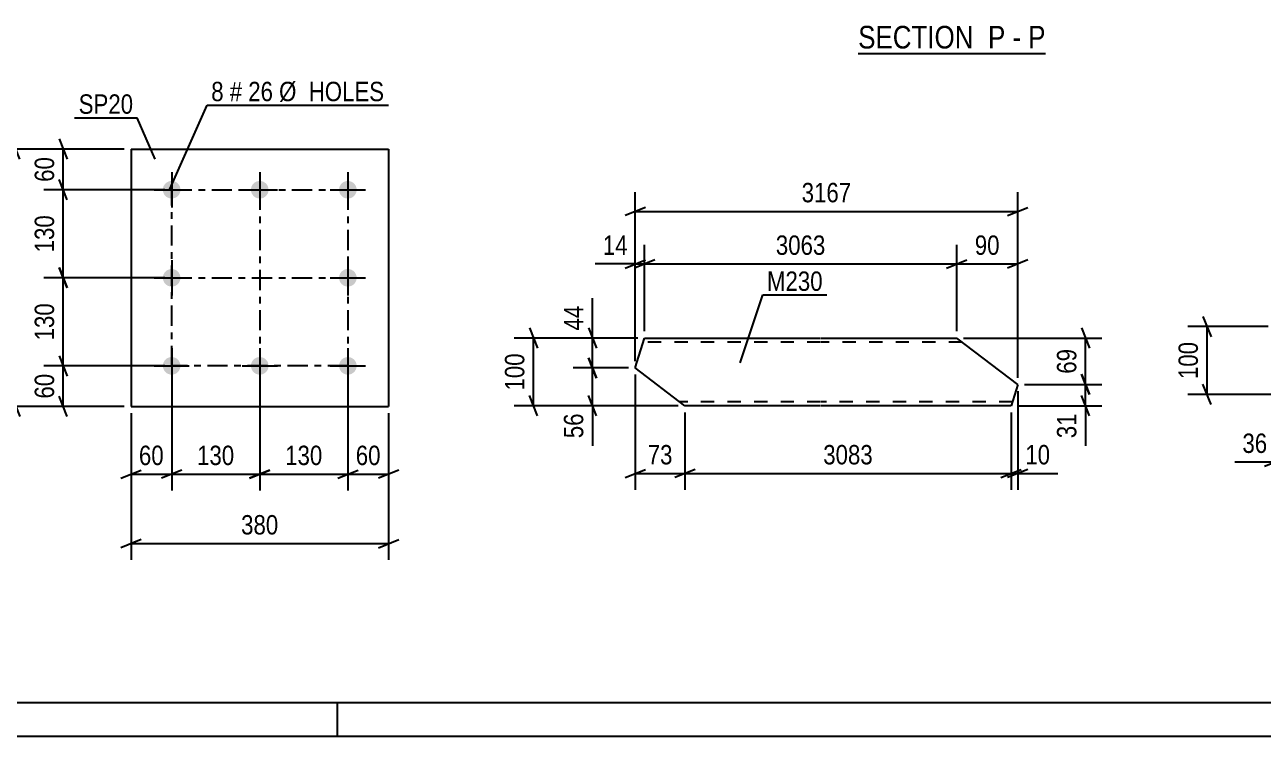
# Model space of a CAD drawing. Header units: millimetres. Extents: x 0 to 3251, y 0 to 594.
# Drawn here: x 164.9 to 347.6, y 0 to 105.1 of the extents above; entities that cross this region are included whole.
import ezdxf

# ---------------------------------------------------------------- set-up
doc = ezdxf.new("R2010")
doc.units = ezdxf.units.MM
doc.linetypes.add('DXK_LINE_DOT2', pattern=[3.9198, 1.9599, -1.9599])
doc.linetypes.add('DXK_LINE_DOT3', pattern=[5.9187, 2.979, -0.9799, 0.9799, -0.9799])
doc.styles.add('Arial Narrow', font='ARIALN.TTF', dxfattribs={"height": 0.2})

# ---------------------------------------------------------------- blocks, each defined once
blk = doc.blocks.new('Unknown-247352729-1137')
at = {"color": 5, "linetype": 'Continuous'}
for p, q in [((5, 5), (836, 5)), ((211, 0), (211, 5)), ((0, 0), (841, 0))]:
    blk.add_line(p, q, dxfattribs=at)
blk = doc.blocks.new('Unknown-247352729-16 - 36012')
at = {"color": 6, "linetype": 'Continuous'}
blk.add_line((287.85, 100.8), (315.5, 100.8), dxfattribs=at)
at = {"color": 0, "linetype": 'Continuous'}
for points in [[(305.96, 101.55), (305.96, 105.05), (287.85, 105.05), (287.85, 101.55)], [(309.57, 101.55), (309.57, 105.05), (307.01, 105.05), (307.01, 101.55)], [(311.89, 101.55), (311.89, 105.05), (310.62, 105.05), (310.62, 101.55)], [(315.5, 101.55), (315.5, 105.05), (312.94, 105.05), (312.94, 101.55)]]:
    blk.add_wipeout(points, dxfattribs=at)
at = {"color": 7, "linetype": 'Continuous', "style": 'Arial Narrow'}
for s, p in [('SECTION ', (287.85, 101.55)), ('P', (307.01, 101.55)), ('P', (312.94, 101.55)), ('-', (310.62, 101.55))]:
    blk.add_text(s, height=3.34, dxfattribs=at).set_placement(p)
blk = doc.blocks.new('Part-247352729-16033 - 16032')
at = {"color": 2, "linetype": 'Continuous'}
for p, q in [((254.95, 54.39), (256.32, 58.79)), ((256.32, 58.79), (282.29, 58.79)), ((282.39, 58.79), (302.39, 58.79)), ((311.39, 51.94), (302.39, 58.79)), ((262.29, 48.79), (254.95, 54.39)), ((311.39, 51.94), (310.4, 48.79)), ((282.29, 48.79), (262.29, 48.79)), ((310.4, 48.79), (282.39, 48.79))]:
    blk.add_line(p, q, dxfattribs=at)
at = {"color": 7, "linetype": 'DXK_LINE_DOT2'}
for p, q in [((282.29, 58.19), (256.13, 58.19)), ((303.18, 58.19), (282.39, 58.19)), ((282.29, 49.39), (261.5, 49.39)), ((310.59, 49.39), (282.39, 49.39))]:
    blk.add_line(p, q, dxfattribs=at)
blk = doc.blocks.new('Part-247352729-17608 - 17607')
at = {"color": 2, "linetype": 'Continuous'}
for p, q in [((180.54, 86.69), (180.54, 48.69)), ((180.54, 86.69), (218.54, 86.69)), ((218.54, 86.69), (218.54, 48.69)), ((180.54, 48.69), (218.54, 48.69))]:
    blk.add_line(p, q, dxfattribs=at)
blk = doc.blocks.new('Bolt-247352729-17609 - 17607')
at = {"linetype": 'Continuous'}
for points in [[(186.54, 81.99, -1), (186.54, 79.39, -1)], [(199.54, 81.99, -1), (199.54, 79.39, -1)], [(212.54, 81.99, -1), (212.54, 79.39, -1)], [(186.54, 68.99, -1), (186.54, 66.39, -1)], [(212.54, 68.99, -1), (212.54, 66.39, -1)], [(186.54, 55.99, -1), (186.54, 53.39, -1)], [(199.54, 55.99, -1), (199.54, 53.39, -1)], [(212.54, 55.99, -1), (212.54, 53.39, -1)]]:
    blk.add_hatch(color=1, dxfattribs=at).paths.add_polyline_path(points)
at = {"color": 1, "linetype": 'Continuous'}
for p, q in [((186.54, 83.29), (186.54, 78.09)), ((199.54, 83.29), (199.54, 78.09)), ((212.54, 83.29), (212.54, 78.09)), ((183.94, 80.69), (189.14, 80.69)), ((196.94, 80.69), (202.14, 80.69)), ((209.94, 80.69), (215.14, 80.69)), ((186.54, 70.29), (186.54, 65.09)), ((212.54, 70.29), (212.54, 65.09)), ((183.94, 67.69), (189.14, 67.69)), ((209.94, 67.69), (215.14, 67.69)), ((186.54, 57.29), (186.54, 52.09)), ((199.54, 57.29), (199.54, 52.09)), ((212.54, 57.29), (212.54, 52.09)), ((183.94, 54.69), (189.14, 54.69)), ((196.94, 54.69), (202.14, 54.69)), ((209.94, 54.69), (215.14, 54.69))]:
    blk.add_line(p, q, dxfattribs=at)
blk = doc.blocks.new('Rectangle-247352729-17743 - 17607')
at = {"color": 1, "linetype": 'DXK_LINE_DOT3'}
blk.add_lwpolyline([(186.54, 80.69), (212.54, 80.69), (212.54, 54.69), (186.54, 54.69), (186.54, 80.69)], close=True, dxfattribs=at)
blk = doc.blocks.new('Line-247352729-17753 - 17607')
at = {"color": 1, "linetype": 'DXK_LINE_DOT3'}
blk.add_line((199.54, 80.69), (199.54, 54.69), dxfattribs=at)
blk = doc.blocks.new('Line-247352729-17760 - 17607')
at = {"color": 1, "linetype": 'DXK_LINE_DOT3'}
blk.add_line((186.54, 67.69), (212.54, 67.69), dxfattribs=at)
blk = doc.blocks.new('StraightDimension-247352729-16602 - 16016')
at = {"color": 7, "linetype": 'Continuous'}
for p, q in [((349.33, 59.48), (349.33, 38.08)), ((352.97, 49.48), (352.97, 38.08)), ((347.83, 39.88), (350.83, 41.08)), ((349.33, 40.48), (352.97, 40.48)), ((354.47, 41.08), (351.47, 39.88))]:
    blk.add_line(p, q, dxfattribs=at)
at = {"color": 0}
blk.add_wipeout([(348.81, 41.23), (348.81, 45.43), (343.95, 45.43), (343.95, 41.23)], dxfattribs=at)
at = {"color": 7, "linetype": 'Continuous'}
blk.add_line((349.33, 40.48), (343.43, 40.48), dxfattribs=at)
blk.add_line((349.33, 40.48), (343.43, 40.48), dxfattribs=at)
at = {"color": 3, "style": 'Arial Narrow'}
blk.add_text('36', height=2.863, dxfattribs=at).set_placement((344.55, 41.83))
blk = doc.blocks.new('StraightDimension-247352729-16131 - 16016')
at = {"color": 7, "linetype": 'Continuous'}
for p, q in [((348.33, 60.48), (336.48, 60.48)), ((338.73, 61.98), (339.93, 58.98)), ((339.33, 50.48), (339.33, 60.48)), ((339.93, 48.98), (338.73, 51.98)), ((351.97, 50.48), (336.48, 50.48))]:
    blk.add_line(p, q, dxfattribs=at)
at = {"color": 0}
blk.add_wipeout([(338.58, 58.82), (334.38, 58.82), (334.38, 52.14), (338.58, 52.14)], dxfattribs=at)
at = {"color": 3, "style": 'Arial Narrow'}
blk.add_text('100', height=2.863, rotation=90.0002, dxfattribs=at).set_placement((337.98, 52.74))
blk = doc.blocks.new('StraightDimension-247352729-16579 - 16032')
at = {"color": 7, "linetype": 'Continuous'}
for p, q in [((302.39, 59.79), (302.39, 72.58)), ((311.39, 52.94), (311.39, 72.58)), ((300.89, 69.13), (303.89, 70.33)), ((302.39, 69.73), (311.39, 69.73)), ((312.89, 70.33), (309.89, 69.13))]:
    blk.add_line(p, q, dxfattribs=at)
at = {"color": 0}
blk.add_wipeout([(309.32, 70.48), (309.32, 74.68), (304.46, 74.68), (304.46, 70.48)], dxfattribs=at)
at = {"color": 3, "style": 'Arial Narrow'}
blk.add_text('90', height=2.863, dxfattribs=at).set_placement((305.06, 71.08))
blk = doc.blocks.new('StraightDimension-247352729-16586 - 16032')
at = {"color": 7, "linetype": 'Continuous'}
for p, q in [((311.39, 50.94), (311.39, 36.39)), ((310.4, 47.79), (310.4, 36.39)), ((308.9, 38.19), (311.9, 39.39)), ((312.89, 39.39), (309.89, 38.19)), ((310.4, 38.79), (311.39, 38.79))]:
    blk.add_line(p, q, dxfattribs=at)
at = {"color": 0}
blk.add_wipeout([(316.77, 39.54), (316.77, 43.74), (311.91, 43.74), (311.91, 39.54)], dxfattribs=at)
at = {"color": 7, "linetype": 'Continuous'}
blk.add_line((311.39, 38.79), (317.29, 38.79), dxfattribs=at)
blk.add_line((311.39, 38.79), (317.29, 38.79), dxfattribs=at)
at = {"color": 3, "style": 'Arial Narrow'}
blk.add_text('10', height=2.863, dxfattribs=at).set_placement((312.51, 40.14))
blk = doc.blocks.new('StraightDimension-247352729-16173 - 16032')
at = {"color": 7, "linetype": 'Continuous'}
for p, q in [((254.95, 55.39), (254.95, 80.34)), ((311.39, 52.94), (311.39, 80.34)), ((256.45, 78.09), (253.45, 76.89)), ((254.95, 77.49), (311.39, 77.49)), ((309.89, 76.89), (312.89, 78.09))]:
    blk.add_line(p, q, dxfattribs=at)
at = {"color": 0}
blk.add_wipeout([(287.42, 78.24), (287.42, 82.44), (278.91, 82.44), (278.91, 78.24)], dxfattribs=at)
at = {"color": 3, "style": 'Arial Narrow'}
blk.add_text('3167', height=2.863, dxfattribs=at).set_placement((279.51, 78.84))
blk = doc.blocks.new('StraightDimension-247352729-16165 - 16032')
at = {"color": 7, "linetype": 'Continuous'}
for p, q in [((255.32, 58.79), (245.78, 58.79)), ((248.03, 60.29), (249.23, 57.29)), ((248.63, 54.39), (248.63, 58.79)), ((249.23, 52.89), (248.03, 55.89)), ((253.95, 54.39), (245.78, 54.39))]:
    blk.add_line(p, q, dxfattribs=at)
at = {"color": 0}
blk.add_wipeout([(247.88, 64.17), (243.68, 64.17), (243.68, 59.31), (247.88, 59.31)], dxfattribs=at)
at = {"color": 7, "linetype": 'Continuous'}
blk.add_line((248.63, 58.79), (248.63, 64.7), dxfattribs=at)
blk.add_line((248.63, 58.79), (248.63, 64.7), dxfattribs=at)
at = {"color": 3, "style": 'Arial Narrow'}
blk.add_text('44', height=2.863, rotation=90.0002, dxfattribs=at).set_placement((247.28, 59.91))
blk = doc.blocks.new('StraightDimension-247352729-16157 - 16032')
at = {"color": 7, "linetype": 'Continuous'}
for p, q in [((303.39, 58.79), (323.79, 58.79)), ((320.79, 60.29), (321.99, 57.29)), ((321.39, 51.94), (321.39, 58.79)), ((321.99, 50.44), (320.79, 53.44)), ((312.39, 51.94), (323.79, 51.94))]:
    blk.add_line(p, q, dxfattribs=at)
at = {"color": 0}
blk.add_wipeout([(320.64, 57.79), (316.44, 57.79), (316.44, 52.93), (320.64, 52.93)], dxfattribs=at)
at = {"color": 3, "style": 'Arial Narrow'}
blk.add_text('69', height=2.863, rotation=90.0002, dxfattribs=at).set_placement((320.04, 53.53))
blk = doc.blocks.new('StraightDimension-247352729-16166 - 16032')
at = {"color": 7, "linetype": 'Continuous'}
for p, q in [((248.03, 55.89), (249.23, 52.89)), ((253.95, 54.39), (245.78, 54.39)), ((248.63, 48.79), (248.63, 54.39)), ((249.23, 47.29), (248.03, 50.29)), ((261.29, 48.79), (245.78, 48.79))]:
    blk.add_line(p, q, dxfattribs=at)
at = {"color": 0}
blk.add_wipeout([(247.88, 48.26), (243.68, 48.26), (243.68, 43.41), (247.88, 43.41)], dxfattribs=at)
at = {"color": 7, "linetype": 'Continuous'}
blk.add_line((248.63, 48.79), (248.63, 42.88), dxfattribs=at)
blk.add_line((248.63, 48.79), (248.63, 42.88), dxfattribs=at)
at = {"color": 3, "style": 'Arial Narrow'}
blk.add_text('56', height=2.863, rotation=90.0002, dxfattribs=at).set_placement((247.28, 44.01))
blk = doc.blocks.new('StraightDimension-247352729-16158 - 16032')
at = {"color": 7, "linetype": 'Continuous'}
for p, q in [((320.79, 53.44), (321.99, 50.44)), ((312.39, 51.94), (323.79, 51.94)), ((321.39, 48.79), (321.39, 51.94)), ((321.99, 47.29), (320.79, 50.29)), ((311.4, 48.79), (323.79, 48.79))]:
    blk.add_line(p, q, dxfattribs=at)
at = {"color": 0}
blk.add_wipeout([(320.64, 48.26), (316.44, 48.26), (316.44, 43.41), (320.64, 43.41)], dxfattribs=at)
at = {"color": 7, "linetype": 'Continuous'}
blk.add_line((321.39, 48.79), (321.39, 42.88), dxfattribs=at)
blk.add_line((321.39, 48.79), (321.39, 42.88), dxfattribs=at)
at = {"color": 3, "style": 'Arial Narrow'}
blk.add_text('31', height=2.863, rotation=90.0002, dxfattribs=at).set_placement((320.04, 44.01))
blk = doc.blocks.new('StraightDimension-247352729-16580 - 16032')
at = {"color": 7, "linetype": 'Continuous'}
for p, q in [((256.32, 59.79), (256.32, 72.58)), ((302.39, 59.79), (302.39, 72.58)), ((257.82, 70.33), (254.82, 69.13)), ((256.32, 69.73), (302.39, 69.73)), ((300.89, 69.13), (303.89, 70.33))]:
    blk.add_line(p, q, dxfattribs=at)
at = {"color": 0}
blk.add_wipeout([(283.61, 70.48), (283.61, 74.68), (275.1, 74.68), (275.1, 70.48)], dxfattribs=at)
at = {"color": 3, "style": 'Arial Narrow'}
blk.add_text('3063', height=2.863, dxfattribs=at).set_placement((275.7, 71.08))
blk = doc.blocks.new('StraightDimension-247352729-16581 - 16032')
at = {"color": 7, "linetype": 'Continuous'}
for p, q in [((254.95, 55.39), (254.95, 72.58)), ((256.32, 59.79), (256.32, 72.58)), ((253.45, 69.13), (256.45, 70.33)), ((257.82, 70.33), (254.82, 69.13)), ((254.95, 69.73), (256.32, 69.73))]:
    blk.add_line(p, q, dxfattribs=at)
at = {"color": 0}
blk.add_wipeout([(254.42, 70.48), (254.42, 74.68), (249.57, 74.68), (249.57, 70.48)], dxfattribs=at)
at = {"color": 7, "linetype": 'Continuous'}
blk.add_line((254.95, 69.73), (249.04, 69.73), dxfattribs=at)
blk.add_line((254.95, 69.73), (249.04, 69.73), dxfattribs=at)
at = {"color": 3, "style": 'Arial Narrow'}
blk.add_text('14', height=2.863, dxfattribs=at).set_placement((250.17, 71.08))
blk = doc.blocks.new('StraightDimension-247352729-16587 - 16032')
at = {"color": 7, "linetype": 'Continuous'}
for p, q in [((262.29, 47.79), (262.29, 36.39)), ((310.4, 47.79), (310.4, 36.39)), ((263.79, 39.39), (260.79, 38.19)), ((262.29, 38.79), (310.4, 38.79)), ((308.9, 38.19), (311.9, 39.39))]:
    blk.add_line(p, q, dxfattribs=at)
at = {"color": 0}
blk.add_wipeout([(290.6, 39.54), (290.6, 43.74), (282.09, 43.74), (282.09, 39.54)], dxfattribs=at)
at = {"color": 3, "style": 'Arial Narrow'}
blk.add_text('3083', height=2.863, dxfattribs=at).set_placement((282.69, 40.14))
blk = doc.blocks.new('StraightDimension-247352729-16588 - 16032')
at = {"color": 7, "linetype": 'Continuous'}
for p, q in [((254.95, 53.39), (254.95, 36.39)), ((262.29, 47.79), (262.29, 36.39)), ((253.45, 38.19), (256.45, 39.39)), ((254.95, 38.79), (262.29, 38.79)), ((263.79, 39.39), (260.79, 38.19))]:
    blk.add_line(p, q, dxfattribs=at)
at = {"color": 0}
blk.add_wipeout([(261.05, 39.54), (261.05, 43.74), (256.19, 43.74), (256.19, 39.54)], dxfattribs=at)
at = {"color": 3, "style": 'Arial Narrow'}
blk.add_text('73', height=2.863, dxfattribs=at).set_placement((256.79, 40.14))
blk = doc.blocks.new('StraightDimension-247352729-37223 - 16032')
at = {"color": 7, "linetype": 'Continuous'}
for p, q in [((255.32, 58.79), (237.08, 58.79)), ((239.33, 60.29), (240.53, 57.29)), ((239.93, 48.79), (239.93, 58.79)), ((240.53, 47.29), (239.33, 50.29)), ((261.29, 48.79), (237.08, 48.79))]:
    blk.add_line(p, q, dxfattribs=at)
at = {"color": 0}
blk.add_wipeout([(239.18, 57.13), (234.98, 57.13), (234.98, 50.45), (239.18, 50.45)], dxfattribs=at)
at = {"color": 3, "style": 'Arial Narrow'}
blk.add_text('100', height=2.863, rotation=90.0002, dxfattribs=at).set_placement((238.58, 51.05))
blk = doc.blocks.new('StraightDimension-247352729-17633 - 17607')
at = {"color": 7, "linetype": 'Continuous'}
for p, q in [((169.94, 88.19), (171.14, 85.19)), ((179.54, 86.69), (167.69, 86.69)), ((170.54, 80.69), (170.54, 86.69)), ((185.54, 80.69), (167.69, 80.69)), ((171.14, 79.19), (169.94, 82.19))]:
    blk.add_line(p, q, dxfattribs=at)
at = {"color": 0}
blk.add_wipeout([(169.79, 86.12), (165.59, 86.12), (165.59, 81.26), (169.79, 81.26)], dxfattribs=at)
at = {"color": 3, "style": 'Arial Narrow'}
blk.add_text('60', height=2.863, rotation=90.0002, dxfattribs=at).set_placement((169.19, 81.86))
blk = doc.blocks.new('StraightDimension-247352729-17634 - 17607')
at = {"color": 7, "linetype": 'Continuous'}
for p, q in [((185.54, 80.69), (167.69, 80.69)), ((171.14, 79.19), (169.94, 82.19)), ((170.54, 67.69), (170.54, 80.69)), ((185.54, 67.69), (167.69, 67.69)), ((169.94, 69.19), (171.14, 66.19))]:
    blk.add_line(p, q, dxfattribs=at)
at = {"color": 0}
blk.add_wipeout([(169.79, 77.53), (165.59, 77.53), (165.59, 70.85), (169.79, 70.85)], dxfattribs=at)
at = {"color": 3, "style": 'Arial Narrow'}
blk.add_text('130', height=2.863, rotation=90.0002, dxfattribs=at).set_placement((169.19, 71.45))
blk = doc.blocks.new('StraightDimension-247352729-17635 - 17607')
at = {"color": 7, "linetype": 'Continuous'}
for p, q in [((185.54, 67.69), (167.69, 67.69)), ((171.14, 66.19), (169.94, 69.19)), ((170.54, 54.69), (170.54, 67.69)), ((169.94, 56.19), (171.14, 53.19)), ((185.54, 54.69), (167.69, 54.69))]:
    blk.add_line(p, q, dxfattribs=at)
at = {"color": 0}
blk.add_wipeout([(169.79, 64.53), (165.59, 64.53), (165.59, 57.85), (169.79, 57.85)], dxfattribs=at)
at = {"color": 3, "style": 'Arial Narrow'}
blk.add_text('130', height=2.863, rotation=90.0002, dxfattribs=at).set_placement((169.19, 58.45))
blk = doc.blocks.new('StraightDimension-247352729-17636 - 17607')
at = {"color": 7, "linetype": 'Continuous'}
for p, q in [((169.94, 56.19), (171.14, 53.19)), ((185.54, 54.69), (167.69, 54.69)), ((170.54, 48.69), (170.54, 54.69)), ((171.14, 47.19), (169.94, 50.19)), ((179.54, 48.69), (167.69, 48.69))]:
    blk.add_line(p, q, dxfattribs=at)
at = {"color": 0}
blk.add_wipeout([(169.79, 54.12), (165.59, 54.12), (165.59, 49.26), (169.79, 49.26)], dxfattribs=at)
at = {"color": 3, "style": 'Arial Narrow'}
blk.add_text('60', height=2.863, rotation=90.0002, dxfattribs=at).set_placement((169.19, 49.86))
blk = doc.blocks.new('StraightDimension-247352729-17649 - 17607')
at = {"color": 7, "linetype": 'Continuous'}
for p, q in [((164.14, 85.19), (162.94, 88.19)), ((179.54, 86.69), (160.69, 86.69)), ((163.54, 48.69), (163.54, 86.69)), ((162.94, 50.19), (164.14, 47.19)), ((179.54, 48.69), (160.69, 48.69))]:
    blk.add_line(p, q, dxfattribs=at)
at = {"color": 0}
blk.add_wipeout([(162.79, 71.03), (158.59, 71.03), (158.59, 64.35), (162.79, 64.35)], dxfattribs=at)
at = {"color": 3, "style": 'Arial Narrow'}
blk.add_text('380', height=2.863, rotation=90.0002, dxfattribs=at).set_placement((162.19, 64.95))
blk = doc.blocks.new('StraightDimension-247352729-17653 - 17607')
at = {"color": 7, "linetype": 'Continuous'}
for p, q in [((212.54, 53.69), (212.54, 36.29)), ((218.54, 47.69), (218.54, 36.29)), ((211.04, 38.09), (214.04, 39.29)), ((212.54, 38.69), (218.54, 38.69)), ((220.04, 39.29), (217.04, 38.09))]:
    blk.add_line(p, q, dxfattribs=at)
at = {"color": 0}
blk.add_wipeout([(217.96, 39.44), (217.96, 43.64), (213.11, 43.64), (213.11, 39.44)], dxfattribs=at)
at = {"color": 3, "style": 'Arial Narrow'}
blk.add_text('60', height=2.863, dxfattribs=at).set_placement((213.71, 40.04))
blk = doc.blocks.new('StraightDimension-247352729-17654 - 17607')
at = {"color": 7, "linetype": 'Continuous'}
for p, q in [((199.54, 53.69), (199.54, 36.29)), ((212.54, 53.69), (212.54, 36.29)), ((201.04, 39.29), (198.04, 38.09)), ((199.54, 38.69), (212.54, 38.69)), ((211.04, 38.09), (214.04, 39.29))]:
    blk.add_line(p, q, dxfattribs=at)
at = {"color": 0}
blk.add_wipeout([(209.38, 39.44), (209.38, 43.64), (202.69, 43.64), (202.69, 39.44)], dxfattribs=at)
at = {"color": 3, "style": 'Arial Narrow'}
blk.add_text('130', height=2.863, dxfattribs=at).set_placement((203.29, 40.04))
blk = doc.blocks.new('StraightDimension-247352729-17655 - 17607')
at = {"color": 7, "linetype": 'Continuous'}
for p, q in [((186.54, 53.69), (186.54, 36.29)), ((199.54, 53.69), (199.54, 36.29)), ((188.04, 39.29), (185.04, 38.09)), ((186.54, 38.69), (199.54, 38.69)), ((198.04, 38.09), (201.04, 39.29))]:
    blk.add_line(p, q, dxfattribs=at)
at = {"color": 0}
blk.add_wipeout([(196.38, 39.44), (196.38, 43.64), (189.69, 43.64), (189.69, 39.44)], dxfattribs=at)
at = {"color": 3, "style": 'Arial Narrow'}
blk.add_text('130', height=2.863, dxfattribs=at).set_placement((190.29, 40.04))
blk = doc.blocks.new('StraightDimension-247352729-17656 - 17607')
at = {"color": 7, "linetype": 'Continuous'}
for p, q in [((186.54, 53.69), (186.54, 36.29)), ((180.54, 47.69), (180.54, 36.29)), ((179.04, 38.09), (182.04, 39.29)), ((180.54, 38.69), (186.54, 38.69)), ((188.04, 39.29), (185.04, 38.09))]:
    blk.add_line(p, q, dxfattribs=at)
at = {"color": 0}
blk.add_wipeout([(185.96, 39.44), (185.96, 43.64), (181.11, 43.64), (181.11, 39.44)], dxfattribs=at)
at = {"color": 3, "style": 'Arial Narrow'}
blk.add_text('60', height=2.863, dxfattribs=at).set_placement((181.71, 40.04))
blk = doc.blocks.new('StraightDimension-247352729-17669 - 17607')
at = {"color": 7, "linetype": 'Continuous'}
for p, q in [((180.54, 47.69), (180.54, 26.04)), ((218.54, 47.69), (218.54, 26.04)), ((182.04, 29.04), (179.04, 27.84)), ((180.54, 28.44), (218.54, 28.44)), ((217.04, 27.84), (220.04, 29.04))]:
    blk.add_line(p, q, dxfattribs=at)
at = {"color": 0}
blk.add_wipeout([(202.88, 29.19), (202.88, 33.39), (196.19, 33.39), (196.19, 29.19)], dxfattribs=at)
at = {"color": 3, "style": 'Arial Narrow'}
blk.add_text('380', height=2.863, dxfattribs=at).set_placement((196.79, 29.79))
blk = doc.blocks.new('Mark-247352729-16179 - 16032')
at = {"color": 0}
blk.add_wipeout([(282.62, 65.76), (282.62, 68.76), (274.39, 68.76), (274.39, 65.76)], dxfattribs=at)
blk.add_wipeout([(282.62, 65.76), (282.62, 68.76), (274.39, 68.76), (274.39, 65.76)], dxfattribs=at)
at = {"color": 30, "linetype": 'Continuous'}
for p, q in [((270.43, 55.13), (273.79, 65.16)), ((273.79, 65.16), (283.22, 65.16))]:
    blk.add_line(p, q, dxfattribs=at)
at = {"color": 3, "style": 'Arial Narrow'}
blk.add_text('M230', height=2.863, dxfattribs=at).set_placement((274.39, 65.76))
blk = doc.blocks.new('Mark-247352729-17672 - 17607')
at = {"color": 0}
blk.add_wipeout([(180.86, 91.91), (180.86, 94.91), (172.82, 94.91), (172.82, 91.91)], dxfattribs=at)
blk.add_wipeout([(180.86, 91.91), (180.86, 94.91), (172.82, 94.91), (172.82, 91.91)], dxfattribs=at)
at = {"color": 30, "linetype": 'Continuous'}
for p in [(172.22, 91.31), (184.09, 85.2)]:
    blk.add_line(p, (181.46, 91.31), dxfattribs=at)
at = {"color": 3, "style": 'Arial Narrow'}
blk.add_text('SP20', height=2.863, dxfattribs=at).set_placement((172.82, 91.91))
blk = doc.blocks.new('Mark-247352729-17771 - 17607')
at = {"color": 0}
blk.add_wipeout([(194.21, 93.77), (194.21, 96.77), (192.38, 96.77), (192.38, 93.77)], dxfattribs=at)
blk.add_wipeout([(194.21, 93.77), (194.21, 96.77), (192.38, 96.77), (192.38, 93.77)], dxfattribs=at)
at = {"color": 7, "linetype": 'Continuous'}
blk.add_line((186.26, 80.8), (191.78, 93.17), dxfattribs=at)
at = {"color": 3, "style": 'Arial Narrow'}
blk.add_text('8', height=2.86, dxfattribs=at).set_placement((192.38, 93.77))
at = {"color": 0}
blk.add_wipeout([(196.94, 93.77), (196.94, 96.77), (195.11, 96.77), (195.11, 93.77)], dxfattribs=at)
blk.add_wipeout([(196.94, 93.77), (196.94, 96.77), (195.11, 96.77), (195.11, 93.77)], dxfattribs=at)
at = {"color": 3, "style": 'Arial Narrow'}
blk.add_text('#', height=2.86, dxfattribs=at).set_placement((195.11, 93.77))
at = {"color": 0}
blk.add_wipeout([(201.49, 93.77), (201.49, 96.77), (197.84, 96.77), (197.84, 93.77)], dxfattribs=at)
blk.add_wipeout([(201.49, 93.77), (201.49, 96.77), (197.84, 96.77), (197.84, 93.77)], dxfattribs=at)
at = {"color": 3, "style": 'Arial Narrow'}
blk.add_text('26', height=2.863, dxfattribs=at).set_placement((197.84, 93.77))
at = {"color": 0}
blk.add_wipeout([(217.92, 93.77), (217.92, 96.77), (202.39, 96.77), (202.39, 93.77)], dxfattribs=at)
blk.add_wipeout([(217.92, 93.77), (217.92, 96.77), (202.39, 96.77), (202.39, 93.77)], dxfattribs=at)
at = {"color": 7, "linetype": 'Continuous'}
blk.add_line((191.78, 93.17), (218.52, 93.17), dxfattribs=at)
at = {"color": 3, "style": 'Arial Narrow'}
blk.add_text('Ø  HOLES', height=2.863, dxfattribs=at).set_placement((202.39, 93.77))

msp = doc.modelspace()

# ---------------------------------------------------------------- block references
for name in ['Unknown-247352729-1137', 'Part-247352729-17608 - 17607', 'Bolt-247352729-17609 - 17607', 'Rectangle-247352729-17743 - 17607', 'Line-247352729-17753 - 17607', 'Line-247352729-17760 - 17607', 'Part-247352729-16033 - 16032']:
    msp.add_blockref(name, (0, 0))

# ---------------------------------------------------------------- next in the draw order: block references
for name in ['Unknown-247352729-16 - 36012', 'StraightDimension-247352729-17633 - 17607', 'StraightDimension-247352729-16579 - 16032', 'StraightDimension-247352729-16602 - 16016', 'StraightDimension-247352729-17653 - 17607', 'StraightDimension-247352729-16586 - 16032']:
    msp.add_blockref(name, (0, 0))

# ---------------------------------------------------------------- next in the draw order: block references
for name in ['StraightDimension-247352729-16173 - 16032', 'StraightDimension-247352729-17634 - 17607', 'StraightDimension-247352729-16131 - 16016', 'StraightDimension-247352729-17654 - 17607']:
    msp.add_blockref(name, (0, 0))

# ---------------------------------------------------------------- next in the draw order: block references
for name in ['Mark-247352729-17771 - 17607', 'StraightDimension-247352729-17635 - 17607', 'StraightDimension-247352729-16165 - 16032', 'StraightDimension-247352729-16157 - 16032']:
    msp.add_blockref(name, (0, 0))

# ---------------------------------------------------------------- next in the draw order: block references
for name in ['StraightDimension-247352729-16580 - 16032', 'StraightDimension-247352729-17636 - 17607', 'StraightDimension-247352729-16166 - 16032', 'StraightDimension-247352729-16158 - 16032']:
    msp.add_blockref(name, (0, 0))

# ---------------------------------------------------------------- next in the draw order: block references
for name in ['StraightDimension-247352729-17649 - 17607', 'StraightDimension-247352729-16581 - 16032', 'Mark-247352729-16179 - 16032', 'StraightDimension-247352729-17655 - 17607', 'StraightDimension-247352729-16587 - 16032']:
    msp.add_blockref(name, (0, 0))

# ---------------------------------------------------------------- next in the draw order: block references
for name in ['Mark-247352729-17672 - 17607', 'StraightDimension-247352729-17656 - 17607', 'StraightDimension-247352729-16588 - 16032']:
    msp.add_blockref(name, (0, 0))

# ---------------------------------------------------------------- next in the draw order: block references
for name in ['StraightDimension-247352729-37223 - 16032', 'StraightDimension-247352729-17669 - 17607']:
    msp.add_blockref(name, (0, 0))

doc.saveas('drawing.dxf')
